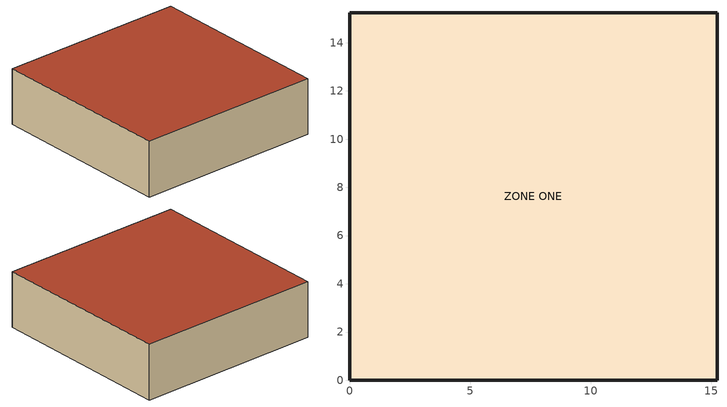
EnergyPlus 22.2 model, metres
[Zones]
ZONE ONE
 floor adiabatic (FLOOR): 15.24,0 0,0 0,15.24 15.24,15.24 z0
 wall outside (R13WALL): 0,0 15.24,0 15.24,15.24 0,15.24 0,0 z0:4.57
 roof outside (ROOF31): 0,15.24 0,0 15.24,0 15.24,15.24 z4.57
[Building]
Simple One Zone (Wireframe DXF): Loads convergence tolerance value=0.04; Maximum number of warmup days=30; Minimum number of warmup days=6; North axis=0; Solar distribution=MinimalShadowing; Temperature convergence tolerance value=0.004; Terrain=Suburbs
[Site:GroundTemperature:BuildingSurface]
19, 19, 19, 20, 22, 23, 24, 23, 22, 21, 20, 19
[Site:Location]
Chicago Ohare Intl Ap IL USA WMO=725300: Elevation=205; Latitude=41.99; Longitude=-87.91; Time zone=-6
[SizingPeriod:DesignDay] Barometric pressure=98886; Day of month=21; Daylight saving time indicator=No; Humidity condition type=WetBulb; Rain indicator=No; Snow indicator=No; Solar model indicator=ASHRAEClearSky
Name | Daily dry bulb temperature range | Day type | Maximum dry bulb temperature | Month | Sky clearness | Wetbulb or dewpoint at maximum dry bulb | Wind direction | Wind speed
Chicago Ohare Intl Ap Ann Clg 1% Condns DB=>MWB | 10.5 | SummerDesignDay | 31.6 | 7 | 1 | 23 | 230 | 5.2
Chicago Ohare Intl Ap Ann Htg 99% Condns DB | 0 | WinterDesignDay | -16.6 | 1 | 0 | -16.6 | 270 | 4.9
[Construction]
FLOOR: C5 - 4 IN HW CONCRETE
R13WALL: R13LAYER
ROOF31: R31LAYER
[Material]
C5 - 4 IN HW CONCRETE: Conductivity=1.729577; Density=2242.585; Roughness=MediumRough; Solar absorptance=0.65; Specific heat=836.8; Thermal absorptance=0.9; Thickness=0.101498; Visible absorptance=0.65
[Material:NoMass] Roughness=Rough; Solar absorptance=0.75; Thermal absorptance=0.9; Visible absorptance=0.75
Name | Thermal resistance
R13LAYER | 2.290965
R31LAYER | 5.456
[ElectricEquipment]
Equipment: Design level=1056; Design level calculation method=EquipmentLevel; End use subcategory=General; Fraction radiant=0.3; Schedule=Always On; Zone or zonelist or space or spacelist=ZONE ONE
[ElectricLoadCenter:Distribution]
WT List: Generator list=WT List; Generator operation scheme type=Baseload; Generator track schedule name scheme schedule=Always On
[ElectricLoadCenter:Generators]
WT List: Generator availability schedule name 1=Always On; Generator name 1=WT1; Generator object type 1=Generator:WindTurbine; Generator rated electric power output 1=55000; Generator availability schedule name 2=Always On; Generator name 2=WT2; Generator object type 2=Generator:WindTurbine; Generator rated electric power output 2=100000; Generator availability schedule name 3=Always On; Generator name 3=WT3; Generator object type 3=Generator:WindTurbine; Generator rated electric power output 3=10000
[Generator:WindTurbine] Annual local average wind speed=6.4; Availability schedule=Always On; Cut out wind speed=25; Height for local average wind speed=50; Number of blades=3
Name | Cut in wind speed | Fraction system efficiency | Maximum power coefficient | Maximum tip speed ratio | Overall height | Power coefficient c1 | Power coefficient c2 | Power coefficient c3 | Power coefficient c4 | Power coefficient c5 | Power coefficient c6 | Power control | Rated power | Rated rotor speed | Rated wind speed | Rotor diameter | Rotor type | Blade chord area | Blade drag coefficient | Blade lift coefficient
WT1 | 3.5 | 0.835 | 0.5 | 8 | 30.5 | 0.5176 | 116 | 0.4 | 0 | 5 | 21 | FixedSpeedVariablePitch | 55000 | 41 | 11 | 19.2 | HorizontalAxisWindTurbine
WT2 | 3.5 | 0.835 | 0.23 | 7 | 37 |  |  |  |  |  |  | FixedSpeedFixedPitch | 100000 | 59 | 14.5 | 21 | HorizontalAxisWindTurbine
WT3 | 3 | 0.75 |  | 5 | 11 |  |  |  |  |  |  | VariableSpeedFixedPitch | 10000 | 130 | 11 | 5.2 | VerticalAxisWindTurbine | 2.08 | 0.9 | 0.05
[Lights]
Light: Design level calculation method=LightingLevel; End use subcategory=General; Fraction radiant=0; Fraction replaceable=1; Fraction visible=0; Lighting level=60; Return air fraction=0; Return air fraction calculated from plenum temperature=No; Schedule=Always On; Zone or zonelist or space or spacelist=ZONE ONE
[ThermostatSetpoint:SingleCooling]
Cooling Setpoint with SB: Setpoint temperature schedule=Cooling Setpoints
[ThermostatSetpoint:SingleHeating]
Heating Setpoint with SB: Setpoint temperature schedule=Heating Setpoints
[Zone]
ZONE ONE: Ceiling height=Autocalculate; Multiplier=1; Type=1; Volume=Autocalculate
[ZoneControl:Thermostat]
Zone 1 Thermostat: Zone or zonelist=ZONE ONE; Control 1=Heating Setpoint with SB; Control 2=Cooling Setpoint with SB; Control type schedule=Zone Control Type Sched
[Zone equipment]
ZONE ONE: Zone1Air
[ZoneHVAC:IdealLoadsAirSystem]
Zone1Air: Cooling limit=NoLimit; Dehumidification control type=ConstantSupplyHumidityRatio; Heating limit=NoLimit; Humidification control type=ConstantSupplyHumidityRatio; Maximum cooling air flow rate=Autosize; Maximum heating air flow rate=Autosize; Maximum heating supply air humidity ratio=0.009; Maximum heating supply air temperature=50; Minimum cooling supply air humidity ratio=0.009; Minimum cooling supply air temperature=13
[Schedule:Compact]
Always On: Through: 12/31, For: AllDays, Until: 24:00, 1
Cooling Setpoints: Through: 12/31, For: AllDays, Until:  7:00, 30, Until: 20:00, 23, Until: 24:00, 30
Heating Setpoints: Through: 12/31, For: AllDays, Until:  7:00, 15, Until: 17:00, 20, Until: 24:00, 15
Zone Control Type Sched: Through: 3/31, For: AllDays, Until: 24:00, 1, Through: 9/30, For: AllDays, Until: 24:00, 2, Through: 12/31, For: AllDays, Until: 24:00, 1
